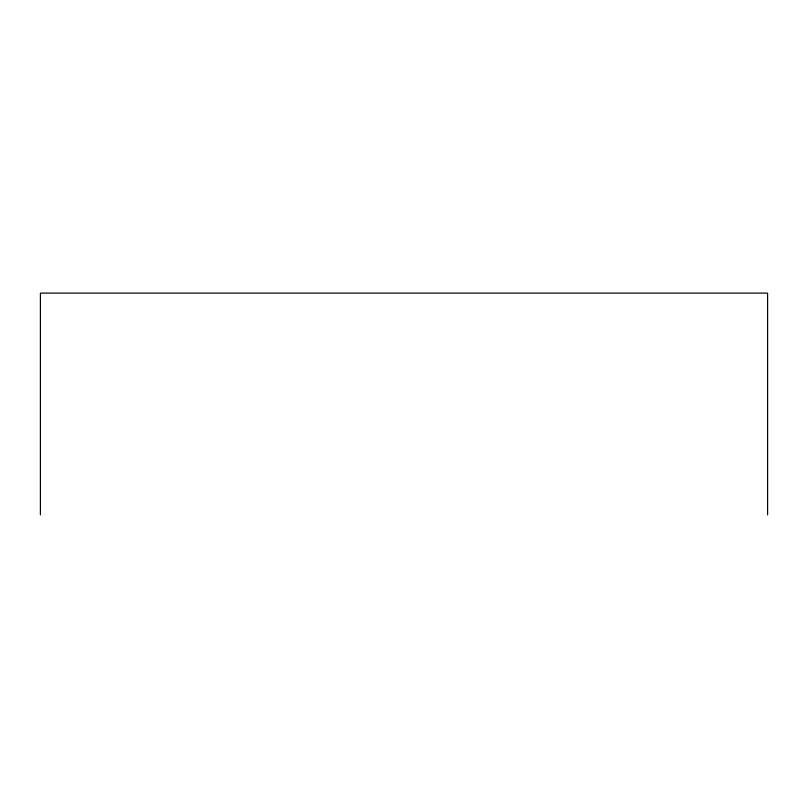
<?xml version="1.0" encoding="UTF-8"?>
<svg xmlns="http://www.w3.org/2000/svg" width="808" height="808" viewBox="0 0 808 808"><rect width="100%" height="100%" fill="white"/><g stroke="black" fill="none" stroke-linecap="round" stroke-linejoin="round"><path stroke-width="1.21" d="M767.6 514.898L767.6 293.102L40.4 293.102L40.4 514.898"/></g></svg>
